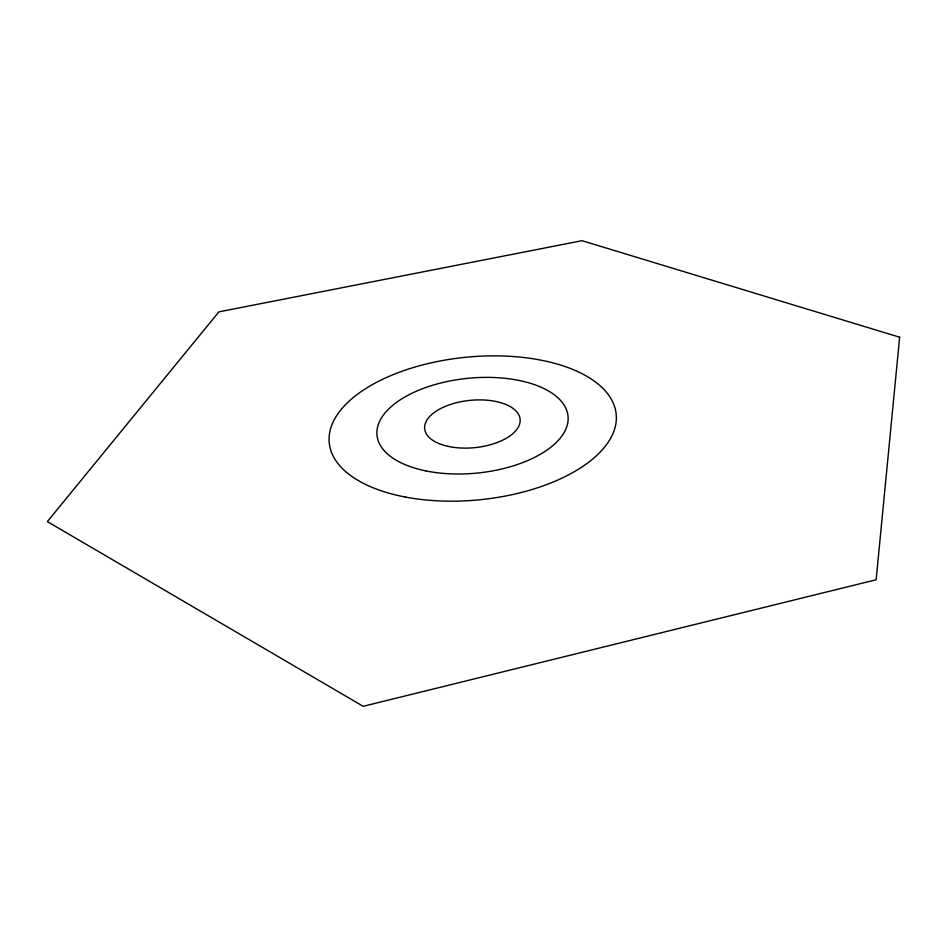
<?xml version="1.0" encoding="UTF-8"?>
<svg xmlns="http://www.w3.org/2000/svg" width="947" height="947" viewBox="0 0 947 947"><rect width="100%" height="100%" fill="white"/><g stroke="black" fill="none" stroke-linecap="round" stroke-linejoin="round"><path stroke-width="1.42" d="M899.65 337.215L876.141 579.765L363.186 706.308L47.35 521.608L218.899 311.859L582.026 240.692L899.65 337.215M405.304 497.033A144.193 71.593 -5.7 0 0 616.272 415.141A144.193 71.593 -5.7 0 0 396.533 373.307A144.193 71.593 -5.7 0 0 405.304 497.033M448.002 446.345A47.954 23.758 -5.7 0 0 520.163 420.681A47.954 23.758 -5.7 0 0 449.008 404.961A47.954 23.758 -5.7 0 0 448.002 446.345M425.653 470.86A95.99 47.599 -5.7 0 0 568.141 417.911A95.99 47.599 -5.7 0 0 423.735 388.258A95.99 47.599 -5.7 0 0 425.653 470.86"/></g></svg>
